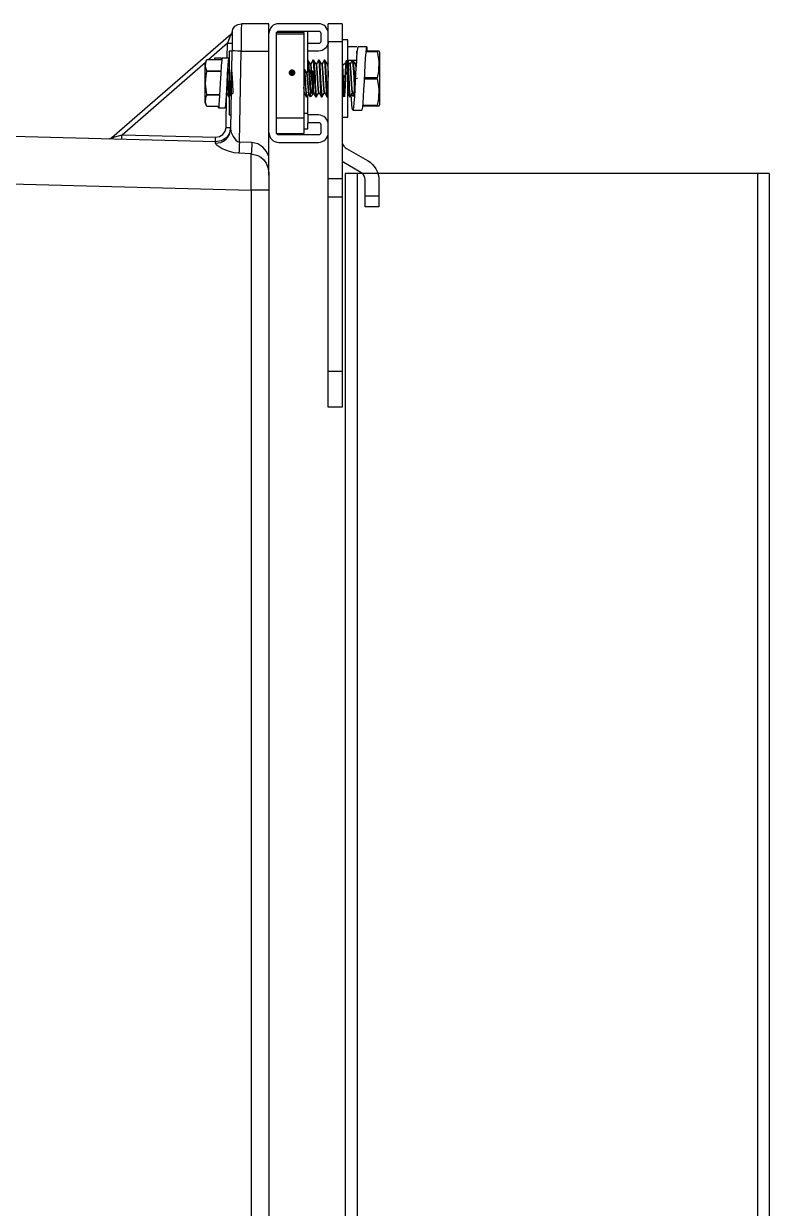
# Model space of a CAD drawing. Header units: feet. Extents: x 0.3 to 98.5, y -18.6 to 31.5.
# Drawn here: x 48.3193 to 48.5949, y -6.1908 to -5.7526 of the extents above; entities that cross this region are included whole.
import ezdxf

# ---------------------------------------------------------------- set-up
doc = ezdxf.new("R2010")
doc.units = ezdxf.units.FT
doc.header["$MEASUREMENT"] = 0
for name, color, linetype in [('E-COMB-BOX', 42, 'Continuous'), ('S-BEAM', 7, 'Continuous'), ('S-STEL-ANGL', 3, 'Continuous')]:
    doc.layers.add(name, color=color, linetype=linetype)

msp = doc.modelspace()

# ---------------------------------------------------------------- hatches: boundary and pattern name
at = {"layer": 'S-STEL-ANGL'}
msp.add_hatch(color=256, dxfattribs=at).paths.add_polyline_path([(48.41728, -5.77114), (48.41742, -5.77142), (48.41762, -5.77165), (48.41788, -5.77182), (48.41817, -5.77193), (48.41848, -5.77196), (48.41879, -5.77191), (48.41908, -5.77179), (48.41932, -5.7716), (48.41951, -5.77135), (48.41964, -5.77107), (48.41968, -5.77076), (48.41966, -5.77045), (48.41955, -5.77016), (48.41938, -5.7699), (48.41915, -5.7697), (48.41887, -5.76956), (48.41856, -5.76949), (48.41825, -5.7695), (48.41796, -5.76958), (48.41769, -5.76974), (48.41747, -5.76996), (48.41731, -5.77023), (48.41722, -5.77053), (48.41721, -5.77084), (48.41728, -5.77114), (48.41845, -5.77072)])

# ---------------------------------------------------------------- linework, layer by layer
at = {"layer": 'E-COMB-BOX', "lineweight": 25}
for points in [[(48.39633, -5.75639), (48.39634, -5.75591), (48.39661, -5.75464), (48.39735, -5.75356), (48.39844, -5.75285), (48.39972, -5.75259)], [(48.40991, -5.79289), (48.40991, -5.75259), (48.39972, -5.75259), (48.39971, -5.75277), (48.39971, -5.75332), (48.3997, -5.75426), (48.39969, -5.75465), (48.39969, -5.75509), (48.39968, -5.75556), (48.39967, -5.75671), (48.39965, -5.75827), (48.39963, -5.76028), (48.3996, -5.76273), (48.40991, -5.76273)], [(48.39561, -5.757), (48.39574, -5.75667), (48.39579, -5.75657), (48.39581, -5.75654), (48.35178, -5.79481), (48.35179, -5.79481), (48.35184, -5.7948), (48.35185, -5.79479), (48.35204, -5.79474), (48.35239, -5.79464), (48.35289, -5.79449), (48.3556, -5.7937), (48.39023, -5.79461)], [(48.39634, -5.75591), (48.39629, -5.75623), (48.39614, -5.75653), (48.39591, -5.75679), (48.39561, -5.757), (48.39543, -5.75749), (48.39518, -5.75819), (48.39458, -5.75981), (48.39523, -5.75982), (48.39578, -5.75982), (48.39614, -5.75982), (48.39627, -5.75981)], [(48.39637, -5.7555), (48.39618, -5.75607), (48.39581, -5.75654)], [(48.39633, -5.75641), (48.39632, -5.75729), (48.39631, -5.75871), (48.3963, -5.76055), (48.39629, -5.76267)], [(48.39449, -5.76536), (48.39458, -5.75981), (48.38764, -5.76585)], [(48.39014, -5.7968), (48.39216, -5.79649), (48.39315, -5.79602), (48.39404, -5.79536), (48.39477, -5.79453), (48.3953, -5.79359), (48.39572, -5.79166), (48.39596, -5.79281), (48.39664, -5.79428), (48.39769, -5.79566), (48.39833, -5.79613), (48.39867, -5.79628), (48.39901, -5.79636), (48.3996, -5.76273), (48.39831, -5.7627), (48.39721, -5.76268), (48.39648, -5.76267), (48.39635, -5.76267), (48.39622, -5.76267), (48.39572, -5.79166)], [(48.35556, -5.79529), (48.35556, -5.79523), (48.35557, -5.79487), (48.35558, -5.79433), (48.3556, -5.7937), (48.38652, -5.76682)], [(48.39404, -5.79096), (48.39426, -5.77851)], [(48.40991, -5.8086), (48.40991, -5.80171), (48.40904, -5.79984), (48.40767, -5.79824), (48.40581, -5.79708), (48.4036, -5.79658), (48.40354, -5.79773), (48.40349, -5.79886), (48.40344, -5.79988), (48.4034, -5.80071), (48.39881, -5.80052), (48.39702, -5.80032), (48.39535, -5.79993), (48.3926, -5.79884), (48.39079, -5.79769), (48.3903, -5.79719), (48.39014, -5.7968), (48.39019, -5.79626), (48.12722, -5.78938)], [(48.35093, -5.79521), (48.3514, -5.79507), (48.35185, -5.79479), (48.35132, -5.79513)], [(48.35184, -5.79495), (48.35133, -5.79513), (48.35111, -5.79518), (48.35094, -5.79521)], [(48.4036, -5.79658), (48.39901, -5.79636), (48.39896, -5.79752), (48.3989, -5.79865), (48.39885, -5.79967), (48.39881, -5.80052)], [(48.12722, -5.80693), (48.40333, -5.81416), (48.40337, -5.81021), (48.40339, -5.80656), (48.4034, -5.80335), (48.4034, -5.80071), (48.40581, -5.80131), (48.40692, -5.80195), (48.40794, -5.80287), (48.40883, -5.80414), (48.4095, -5.8058), (48.40984, -5.80782), (48.40991, -5.81001)], [(48.40991, -5.81001), (48.40991, -6.43812), (48.40984, -6.44031)], [(48.40991, -5.81416), (48.40333, -5.81416), (48.40333, -6.43397)]]:
    msp.add_lwpolyline(points, dxfattribs=at)
msp.add_lwpolyline([(48.39019, -5.79626), (48.39019, -5.79614), (48.3902, -5.79578), (48.39021, -5.79524), (48.39023, -5.79461), (48.39166, -5.79435), (48.39289, -5.79357), (48.39373, -5.79238), (48.39404, -5.79096), (48.39469, -5.79096), (48.39523, -5.79097), (48.3956, -5.79096), (48.39573, -5.79096), (48.39531, -5.79295), (48.39479, -5.79391), (48.39406, -5.79476), (48.39318, -5.79545), (48.39219, -5.79593)], close=True, dxfattribs=at)
at = {"layer": 'S-BEAM'}
for p, q in [((48.59487, -5.80798), (48.43809, -5.80798)), ((48.43809, -5.80798), (48.43809, -6.46226)), ((48.4425, -5.80798), (48.4425, -6.46226)), ((48.59046, -5.80798), (48.59046, -6.86923)), ((48.59487, -5.80798), (48.59487, -6.86788))]:
    msp.add_line(p, q, dxfattribs=at)
at = {"layer": 'S-STEL-ANGL'}
for p, q in [((48.43186, -5.89443), (48.43186, -5.75259)), ((48.4228, -5.75589), (48.4228, -5.79317)), ((48.44241, -5.76363), (48.44241, -5.76273)), ((48.45061, -5.76273), (48.44587, -5.76273)), ((48.44462, -5.78299), (48.45061, -5.78299)), ((48.44551, -5.82028), (48.44551, -5.81053)), ((48.45058, -5.81053), (48.45058, -5.82028))]:
    msp.add_line(p, q, dxfattribs=at)
for points in [[(48.43186, -5.7562), (48.43179, -5.7555), (48.43158, -5.75482), (48.43125, -5.7542), (48.4308, -5.75365), (48.43025, -5.7532), (48.42963, -5.75287), (48.42895, -5.75266), (48.42825, -5.75259), (48.41352, -5.75259), (48.41281, -5.75266), (48.41213, -5.75287), (48.41151, -5.7532), (48.41096, -5.75365), (48.41052, -5.7542), (48.41018, -5.75482), (48.40998, -5.7555), (48.40991, -5.7562)], [(48.43692, -5.75259), (48.43692, -5.89443), (48.43186, -5.89443)], [(48.43692, -5.75259), (48.43186, -5.75259)], [(48.43186, -5.78997), (48.43179, -5.78927), (48.43158, -5.78859), (48.43125, -5.78797), (48.4308, -5.78742), (48.43025, -5.78697), (48.42963, -5.78664), (48.42895, -5.78643), (48.42825, -5.78636), (48.42426, -5.78636), (48.42426, -5.78913), (48.42825, -5.78913), (48.42841, -5.78915), (48.42857, -5.78919), (48.42872, -5.78927), (48.42884, -5.78938), (48.42895, -5.78951), (48.42903, -5.78965), (48.42908, -5.78981), (48.42909, -5.78997), (48.42909, -5.79289), (48.42908, -5.79305), (48.42903, -5.79321), (48.42895, -5.79335), (48.42884, -5.79348), (48.42872, -5.79359), (48.42857, -5.79367), (48.42841, -5.79371), (48.42825, -5.79373), (48.41352, -5.79373), (48.41335, -5.79371), (48.41319, -5.79367), (48.41305, -5.79359), (48.41292, -5.79348), (48.41281, -5.79335), (48.41274, -5.79321), (48.41269, -5.79305), (48.41267, -5.79289), (48.41267, -5.7562), (48.41269, -5.75604), (48.41274, -5.75588), (48.41281, -5.75573), (48.41292, -5.75561), (48.41305, -5.7555), (48.41319, -5.75542), (48.41335, -5.75538), (48.41352, -5.75536), (48.42825, -5.75536), (48.42841, -5.75538), (48.42857, -5.75542), (48.42872, -5.7555), (48.42884, -5.75561), (48.42895, -5.75573), (48.42903, -5.75588), (48.42908, -5.75604), (48.42909, -5.7562), (48.42909, -5.75912), (48.42908, -5.75928), (48.42903, -5.75944), (48.42895, -5.75959), (48.42884, -5.75971), (48.42872, -5.75982), (48.42857, -5.7599), (48.42841, -5.75994), (48.42825, -5.75996), (48.42426, -5.75996)], [(48.41267, -5.75631), (48.4228, -5.75631)], [(48.4228, -5.75588), (48.41274, -5.75588)], [(48.41413, -5.75588), (48.41413, -5.75536)], [(48.42426, -5.77028), (48.42426, -5.75536)], [(48.43186, -5.75912), (48.43179, -5.75982), (48.43158, -5.7605), (48.43125, -5.76112), (48.4308, -5.76167), (48.43025, -5.76212), (48.42963, -5.76245), (48.42895, -5.76266), (48.42825, -5.76273), (48.42426, -5.76273)], [(48.43692, -5.75935), (48.43186, -5.75935)], [(48.43692, -5.7872), (48.43903, -5.7872), (48.43903, -5.75851), (48.43692, -5.75851)], [(48.44246, -5.76112), (48.43903, -5.76112)], [(48.44246, -5.76121), (48.44241, -5.76116), (48.43903, -5.76116)], [(48.44432, -5.78451), (48.44442, -5.78442), (48.44457, -5.7835), (48.44473, -5.78186), (48.44488, -5.7796), (48.44504, -5.77689), (48.44519, -5.77389), (48.44535, -5.77083), (48.4455, -5.76791), (48.44566, -5.76532), (48.44581, -5.76325), (48.44597, -5.76183), (48.44612, -5.76116), (48.44274, -5.76116), (48.44259, -5.76183), (48.44243, -5.76325), (48.44228, -5.76532), (48.44213, -5.76791), (48.44197, -5.77083), (48.44182, -5.77389), (48.44166, -5.77689), (48.44151, -5.7796), (48.44135, -5.78186), (48.4412, -5.7835), (48.44104, -5.78442), (48.44089, -5.78455), (48.44073, -5.78388), (48.44058, -5.78246), (48.44042, -5.78039), (48.44034, -5.77895)], [(48.44612, -5.76116), (48.44612, -5.76273)], [(48.39122, -5.78324), (48.38697, -5.78324), (48.38628, -5.78176), (48.38628, -5.76733), (48.38697, -5.76585), (48.39236, -5.76585), (48.39236, -5.76536), (48.39248, -5.76567), (48.3925, -5.76585)], [(48.38697, -5.77008), (48.3865, -5.76853), (48.38659, -5.76691), (48.38697, -5.76585), (48.39261, -5.76585)], [(48.39236, -5.76536), (48.38982, -5.76536), (48.38982, -5.76585)], [(48.39122, -5.78373), (48.39376, -5.78373), (48.39387, -5.78342), (48.39399, -5.7825), (48.39411, -5.78105), (48.39422, -5.77913), (48.39434, -5.77693), (48.39445, -5.77454), (48.39463, -5.77104), (48.39481, -5.76804), (48.39498, -5.76606), (48.39515, -5.76536), (48.39262, -5.76536), (48.39244, -5.76606), (48.39227, -5.76804), (48.39209, -5.77104), (48.39192, -5.77454), (48.3918, -5.77693), (48.39168, -5.77913), (48.39157, -5.78105), (48.39145, -5.7825), (48.39133, -5.78342), (48.39122, -5.78373), (48.3911, -5.78324)], [(48.39622, -5.76273), (48.39515, -5.76273), (48.39515, -5.78636), (48.39581, -5.78636)], [(48.42435, -5.7661), (48.42426, -5.7661)], [(48.42518, -5.76749), (48.42478, -5.76681), (48.42439, -5.76614)], [(48.42439, -5.76624), (48.42449, -5.76663), (48.42461, -5.76806), (48.4247, -5.76948)], [(48.42614, -5.76613), (48.42575, -5.76681), (48.42537, -5.76745)], [(48.42614, -5.76623), (48.42617, -5.7661), (48.4263, -5.76663), (48.42643, -5.76806), (48.42656, -5.77029), (48.42669, -5.77286), (48.42682, -5.77542), (48.42695, -5.77765), (48.42704, -5.77876), (48.42713, -5.77943), (48.42721, -5.77961), (48.42747, -5.77961)], [(48.42643, -5.7661), (48.42617, -5.7661)], [(48.42725, -5.76749), (48.42686, -5.76681), (48.42646, -5.76614)], [(48.42646, -5.76624), (48.42656, -5.76663), (48.42669, -5.76806), (48.42682, -5.77029), (48.42695, -5.77286), (48.42704, -5.77465), (48.42713, -5.77636), (48.42721, -5.77765), (48.42734, -5.77909), (48.42747, -5.77961), (48.4275, -5.77948)], [(48.42822, -5.76613), (48.42782, -5.76681), (48.42745, -5.76745)], [(48.42822, -5.76623), (48.42825, -5.7661), (48.42838, -5.76663), (48.4285, -5.76806), (48.42864, -5.77029), (48.42877, -5.77286), (48.4289, -5.77542), (48.42903, -5.77765), (48.42912, -5.77876), (48.42921, -5.77943), (48.42929, -5.77961), (48.42955, -5.77961)], [(48.42851, -5.7661), (48.42825, -5.7661)], [(48.42933, -5.76749), (48.42894, -5.76681), (48.42854, -5.76614)], [(48.42854, -5.76624), (48.42864, -5.76663), (48.42876, -5.76806), (48.4289, -5.77029), (48.42903, -5.77286), (48.42911, -5.77465), (48.42921, -5.77636), (48.42929, -5.77765), (48.42941, -5.77909), (48.42955, -5.77961), (48.42958, -5.77948)], [(48.4303, -5.76613), (48.4299, -5.76681), (48.42953, -5.76745)], [(48.4303, -5.76623), (48.43033, -5.7661), (48.43046, -5.76663), (48.43058, -5.76806), (48.43072, -5.77029), (48.43085, -5.77286), (48.43097, -5.77542), (48.43111, -5.77765), (48.4312, -5.77876), (48.43129, -5.77943), (48.43137, -5.77961), (48.43163, -5.77961)], [(48.43059, -5.7661), (48.43033, -5.7661)], [(48.43141, -5.76749), (48.43102, -5.76681), (48.43062, -5.76614)], [(48.43062, -5.76624), (48.43072, -5.76663), (48.43084, -5.76806), (48.43098, -5.77029), (48.43111, -5.77286), (48.43119, -5.77465), (48.43129, -5.77636), (48.43137, -5.77765), (48.43149, -5.77909), (48.43163, -5.77961), (48.43166, -5.77948)], [(48.43903, -5.77024), (48.43708, -5.77286), (48.43721, -5.77542), (48.43735, -5.77765), (48.43743, -5.77876), (48.43752, -5.77943), (48.4376, -5.77961), (48.43774, -5.77909), (48.43786, -5.77765), (48.43799, -5.77542), (48.43812, -5.77286), (48.43825, -5.77029), (48.43839, -5.76806), (48.43851, -5.76663), (48.43864, -5.7661), (48.43877, -5.76663), (48.43889, -5.76806), (48.43903, -5.77029), (48.43916, -5.77286), (48.43929, -5.77542), (48.43942, -5.77765), (48.43951, -5.77876), (48.4396, -5.77943), (48.43968, -5.77961), (48.43994, -5.77961)], [(48.43903, -5.76661), (48.43708, -5.76806), (48.43721, -5.77029), (48.43734, -5.77286), (48.43743, -5.77465), (48.43752, -5.77636), (48.43761, -5.77765), (48.43773, -5.77909), (48.43786, -5.77961), (48.43799, -5.77909), (48.43812, -5.77765), (48.43825, -5.77542), (48.43838, -5.77286), (48.43851, -5.77029), (48.43864, -5.76806), (48.43877, -5.76663), (48.4389, -5.7661), (48.43903, -5.76663), (48.43916, -5.76806), (48.43929, -5.77029), (48.43942, -5.77286), (48.43951, -5.77465), (48.4396, -5.77636), (48.43968, -5.77765), (48.43981, -5.77909), (48.43994, -5.77961), (48.43997, -5.77948)], [(48.43972, -5.76749), (48.43933, -5.76681), (48.43893, -5.76614)], [(48.43903, -5.76613), (48.44241, -5.76613)], [(48.43934, -5.76684), (48.43926, -5.76641), (48.43908, -5.76619)], [(48.44069, -5.76613), (48.44029, -5.76681), (48.43992, -5.76745)], [(48.44072, -5.7661), (48.44085, -5.76663), (48.44097, -5.76806), (48.44111, -5.77029), (48.44124, -5.77286), (48.44137, -5.77542), (48.44146, -5.77704)], [(48.4418, -5.76749), (48.44141, -5.76681), (48.44101, -5.76614)], [(48.44101, -5.76624), (48.44111, -5.76663), (48.44123, -5.76806), (48.44137, -5.77029), (48.4415, -5.77286), (48.44158, -5.77465), (48.44163, -5.77548)], [(48.4425, -5.76273), (48.44241, -5.76273)], [(48.44241, -5.76291), (48.44248, -5.76291)], [(48.44585, -5.76291), (48.44993, -5.76291)], [(48.44993, -5.76273), (48.44993, -5.76291), (48.45056, -5.76649), (48.45043, -5.77023), (48.44993, -5.77267)], [(48.45061, -5.78299), (48.45085, -5.78248), (48.45085, -5.76323), (48.45061, -5.76273)], [(48.38697, -5.77877), (48.38677, -5.77781), (48.38646, -5.7749), (48.38667, -5.77189), (48.38697, -5.77032)], [(48.39213, -5.77032), (48.38697, -5.77032), (48.38697, -5.77008), (48.39215, -5.77008)], [(48.39445, -5.77454), (48.39463, -5.77256), (48.39481, -5.77086), (48.39498, -5.76974), (48.39515, -5.76934)], [(48.39515, -5.77925), (48.39673, -5.77811), (48.39666, -5.777), (48.39658, -5.7757), (48.39652, -5.77454), (48.39641, -5.77259), (48.39631, -5.77098), (48.3962, -5.76986), (48.3961, -5.76948), (48.39599, -5.76986), (48.39588, -5.77098), (48.39578, -5.77259), (48.39557, -5.7765), (48.39547, -5.77811), (48.39536, -5.77923), (48.39525, -5.77961), (48.39515, -5.77923), (48.39504, -5.77811), (48.39497, -5.777), (48.39489, -5.7757), (48.39483, -5.77454), (48.39472, -5.77259), (48.39469, -5.77201)], [(48.39507, -5.7706), (48.39489, -5.7703)], [(48.39515, -5.77058), (48.39506, -5.77058)], [(48.39515, -5.77095), (48.39514, -5.77087), (48.39507, -5.77065)], [(48.42399, -5.7795), (48.42396, -5.77961), (48.42385, -5.77923), (48.42374, -5.77811), (48.42367, -5.777), (48.4236, -5.7757), (48.42353, -5.77454), (48.42343, -5.77259), (48.42333, -5.77098), (48.42322, -5.76986), (48.42311, -5.76948), (48.4229, -5.76948), (48.42301, -5.76986), (48.42312, -5.77098), (48.42322, -5.77259), (48.42332, -5.77454), (48.42343, -5.7765), (48.42353, -5.77811), (48.4236, -5.77887), (48.42368, -5.77943), (48.42375, -5.77961), (48.42396, -5.77961)], [(48.42377, -5.7706), (48.42345, -5.77005), (48.42313, -5.7695)], [(48.42477, -5.77843), (48.4247, -5.77822), (48.42459, -5.77734), (48.42449, -5.77608), (48.42438, -5.77454), (48.42427, -5.77301), (48.42417, -5.77175), (48.42406, -5.77087), (48.42396, -5.77058), (48.42376, -5.77058)], [(48.42377, -5.77065), (48.42385, -5.77087), (48.42396, -5.77175), (48.42406, -5.77301), (48.42417, -5.77454), (48.42428, -5.77608), (48.42438, -5.77734), (48.42449, -5.77822), (48.42459, -5.77851), (48.42479, -5.77851)], [(48.42448, -5.76993), (48.42416, -5.77044), (48.42384, -5.77094)], [(48.42426, -5.767), (48.42435, -5.76806), (48.42445, -5.76965)], [(48.42537, -5.77946), (48.42535, -5.77947), (48.42529, -5.77887), (48.42522, -5.77811), (48.42512, -5.7765), (48.4249, -5.77259), (48.4248, -5.77098), (48.42469, -5.76986), (48.42459, -5.76948), (48.42449, -5.76986), (48.42448, -5.76996)], [(48.42627, -5.77848), (48.42617, -5.77872), (48.42596, -5.77876), (48.42573, -5.77829), (48.4255, -5.77721), (48.42529, -5.7757), (48.42522, -5.77454), (48.42511, -5.77259), (48.42502, -5.77098), (48.4249, -5.76986), (48.4248, -5.76948), (48.42459, -5.76948)], [(48.42546, -5.7706), (48.42514, -5.77005), (48.42482, -5.7695)], [(48.42576, -5.77042), (48.42565, -5.76902), (48.42553, -5.76787), (48.42539, -5.76745), (48.42515, -5.76745)], [(48.42517, -5.76758), (48.42527, -5.76787), (48.42539, -5.76902), (48.42551, -5.77058)], [(48.42565, -5.77058), (48.42575, -5.77087), (48.42586, -5.77175), (48.42596, -5.77301), (48.42607, -5.77454), (48.42618, -5.77608), (48.42628, -5.77734), (48.42638, -5.7782), (48.42632, -5.77746), (48.42626, -5.77636), (48.4262, -5.77503), (48.42614, -5.77363), (48.42609, -5.77226), (48.42603, -5.77114), (48.42597, -5.77039), (48.42592, -5.77011), (48.42565, -5.77058), (48.42545, -5.77058)], [(48.42628, -5.77851), (48.42618, -5.77822), (48.42606, -5.77734), (48.42597, -5.77608), (48.42586, -5.77454), (48.42575, -5.77301), (48.42565, -5.77175), (48.42554, -5.77087), (48.42546, -5.77065)], [(48.42638, -5.77851), (48.42638, -5.77058), (48.42592, -5.77011), (48.42586, -5.77029), (48.42584, -5.7705)], [(48.42847, -5.77815), (48.42838, -5.77784), (48.42825, -5.7767), (48.42812, -5.77491), (48.42799, -5.77286), (48.42786, -5.77076), (48.42773, -5.76902), (48.4276, -5.76787), (48.42747, -5.76745), (48.42723, -5.76745)], [(48.42725, -5.76758), (48.42734, -5.76787), (48.42747, -5.76902), (48.4276, -5.7708), (48.42773, -5.77286), (48.42786, -5.77491), (48.42799, -5.7767), (48.42812, -5.77784), (48.42825, -5.77826), (48.42849, -5.77826)], [(48.43055, -5.77815), (48.43045, -5.77784), (48.43033, -5.7767), (48.43019, -5.77491), (48.43007, -5.77286), (48.42994, -5.77076), (48.4298, -5.76902), (48.42968, -5.76787), (48.42955, -5.76745), (48.42931, -5.76745)], [(48.42933, -5.76758), (48.42942, -5.76787), (48.42954, -5.76902), (48.42968, -5.7708), (48.42981, -5.77286), (48.42993, -5.77491), (48.43007, -5.7767), (48.43019, -5.77784), (48.43033, -5.77826), (48.43057, -5.77826)], [(48.43186, -5.76879), (48.43176, -5.76787), (48.43163, -5.76745), (48.43139, -5.76745)], [(48.43141, -5.76758), (48.4315, -5.76787), (48.43162, -5.76902), (48.43176, -5.7708), (48.43186, -5.77239)], [(48.43186, -5.76702), (48.43161, -5.76745)], [(48.44094, -5.77815), (48.44084, -5.77784), (48.44072, -5.7767), (48.44059, -5.77491), (48.44046, -5.77286), (48.44033, -5.77076), (48.44019, -5.76902), (48.44007, -5.76787), (48.43994, -5.76745), (48.4397, -5.76745)], [(48.43972, -5.76758), (48.43981, -5.76787), (48.43993, -5.76902), (48.44007, -5.7708), (48.4402, -5.77286), (48.44033, -5.77491), (48.44046, -5.7767), (48.44059, -5.77784), (48.44072, -5.77826), (48.44096, -5.77826)], [(48.44213, -5.76781), (48.44202, -5.76745), (48.44178, -5.76745)], [(48.4418, -5.76758), (48.44189, -5.76787), (48.44201, -5.76902), (48.44204, -5.76943)], [(48.44239, -5.76677), (48.44237, -5.76681), (48.442, -5.76745)], [(48.39456, -5.7734), (48.39462, -5.77454), (48.39473, -5.7765), (48.39483, -5.77811), (48.39489, -5.77887), (48.39497, -5.77943), (48.39504, -5.77961), (48.39515, -5.77961)], [(48.44187, -5.77287), (48.44182, -5.77345), (48.44158, -5.77599), (48.44135, -5.77804), (48.44112, -5.7793), (48.44089, -5.77958), (48.44065, -5.77884), (48.4406, -5.77843)], [(48.44241, -5.77267), (48.44241, -5.77304)], [(48.44524, -5.77304), (48.44993, -5.77304), (48.44993, -5.77267), (48.44525, -5.77267)], [(48.44993, -5.77304), (48.45056, -5.77662), (48.45043, -5.78036), (48.44993, -5.78281), (48.44993, -5.78299)], [(48.39122, -5.78324), (48.38697, -5.78324), (48.3865, -5.78169), (48.38659, -5.78007), (48.38697, -5.77901)], [(48.39168, -5.77901), (48.38697, -5.77901), (48.38697, -5.77877), (48.39169, -5.77877)], [(48.39438, -5.77843), (48.39431, -5.77822), (48.39428, -5.77803)], [(48.39438, -5.77849), (48.3947, -5.77904), (48.39502, -5.77959)], [(48.42308, -5.77843), (48.42301, -5.77822), (48.4229, -5.77734), (48.4228, -5.77612)], [(48.4228, -5.77823), (48.4229, -5.77851), (48.4231, -5.77851)], [(48.4228, -5.77871), (48.42292, -5.77851)], [(48.42308, -5.77849), (48.4234, -5.77904), (48.42372, -5.77959)], [(48.42399, -5.77958), (48.42431, -5.77902), (48.4246, -5.77851)], [(48.42426, -5.77797), (48.42432, -5.77815)], [(48.42426, -5.78618), (48.42426, -5.77911)], [(48.42454, -5.77862), (48.42471, -5.77891), (48.4251, -5.77959)], [(48.42477, -5.77849), (48.42509, -5.77904), (48.42541, -5.77959)], [(48.42497, -5.77883), (48.42505, -5.77943), (48.42513, -5.77961)], [(48.42529, -5.77887), (48.42529, -5.7757)], [(48.42537, -5.77951), (48.42539, -5.77961), (48.42543, -5.77948)], [(48.42541, -5.77948), (48.42615, -5.77874)], [(48.42543, -5.77958), (48.42557, -5.77933)], [(48.42638, -5.77826), (48.42641, -5.77826)], [(48.42639, -5.77823), (48.42679, -5.77891), (48.42718, -5.77959)], [(48.4275, -5.77958), (48.4279, -5.7789), (48.42827, -5.77826)], [(48.42847, -5.77823), (48.42887, -5.77891), (48.42926, -5.77959)], [(48.42958, -5.77958), (48.42998, -5.7789), (48.43035, -5.77826)], [(48.43055, -5.77823), (48.43094, -5.77891), (48.43134, -5.77959)], [(48.43166, -5.77958), (48.43186, -5.77924)], [(48.43886, -5.77823), (48.43926, -5.77891), (48.43965, -5.77959)], [(48.43997, -5.77958), (48.44037, -5.7789), (48.44074, -5.77826)], [(48.44094, -5.77823), (48.44123, -5.77872)], [(48.44993, -5.78281), (48.44464, -5.78281)], [(48.41267, -5.78738), (48.4228, -5.78738)], [(48.4228, -5.78569), (48.42426, -5.78569)], [(48.44094, -5.7846), (48.44432, -5.7846)], [(48.4228, -5.79152), (48.42426, -5.79152)], [(48.42426, -5.79148), (48.42426, -5.78932)], [(48.40991, -5.80171), (48.40991, -5.79289), (48.40998, -5.79359), (48.41018, -5.79427), (48.41052, -5.79489), (48.41096, -5.79544), (48.41151, -5.79589), (48.41213, -5.79622), (48.41281, -5.79643), (48.41352, -5.7965), (48.42825, -5.7965), (48.42895, -5.79643), (48.42963, -5.79622), (48.43025, -5.79589), (48.4308, -5.79544), (48.43125, -5.79489), (48.43158, -5.79427), (48.43179, -5.79359), (48.43186, -5.79289)], [(48.41274, -5.79321), (48.4228, -5.79321)], [(48.43692, -5.79582), (48.43695, -5.79626), (48.43704, -5.79669), (48.43718, -5.79711), (48.43738, -5.79751), (48.43762, -5.79788), (48.43791, -5.79821), (48.43824, -5.7985), (48.43861, -5.79874), (48.44636, -5.80322), (48.44728, -5.80383), (48.44811, -5.80456), (48.44883, -5.80539), (48.44945, -5.80631), (48.44994, -5.8073), (48.45029, -5.80834), (48.45051, -5.80943), (48.45058, -5.81053)], [(48.44551, -5.81053), (48.44549, -5.81009), (48.4454, -5.80966), (48.44526, -5.80924), (48.44506, -5.80884), (48.44482, -5.80847), (48.44452, -5.80814), (48.44419, -5.80785), (48.44383, -5.8076), (48.43692, -5.80362)], [(48.43186, -5.80981), (48.43692, -5.80981)], [(48.43692, -5.81674), (48.43186, -5.81674)], [(48.44551, -5.81623), (48.45058, -5.81623)], [(48.45058, -5.82028), (48.44551, -5.82028)], [(48.43186, -5.8811), (48.43692, -5.8811)]]:
    msp.add_lwpolyline(points, dxfattribs=at)

doc.saveas('drawing.dxf')
